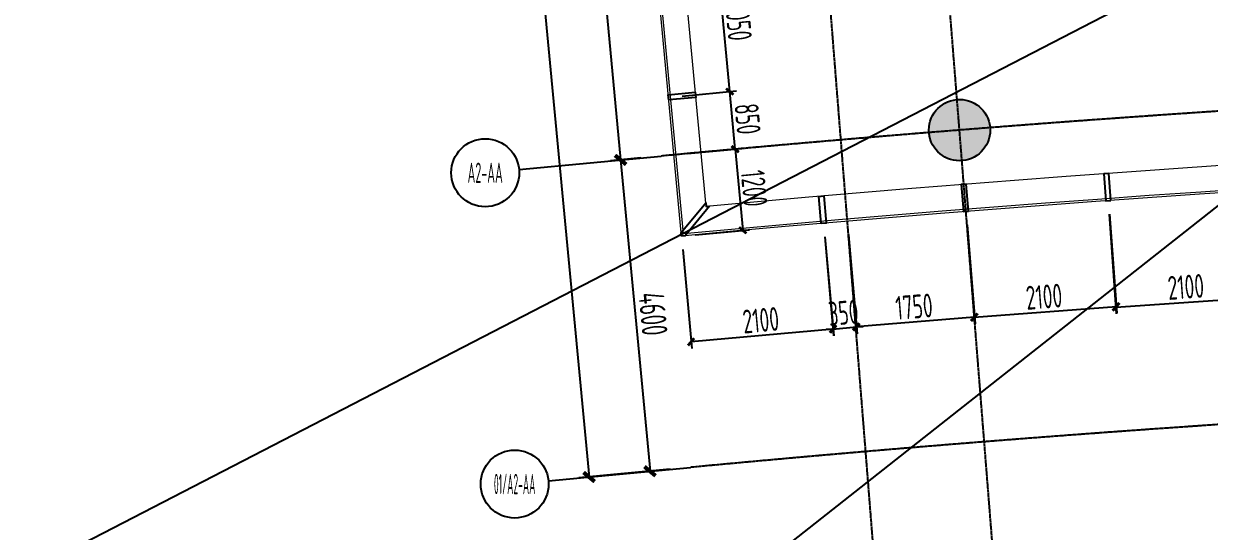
# Model space of a CAD drawing. Header units: millimetres. Extents: x 11515858 to 24947533, y -12764720 to -6305528.
# Drawn here: x 11741676 to 11759115, y -6407306 to -6399838 of the extents above; entities that cross this region are included whole.
import ezdxf
from ezdxf.enums import TextEntityAlignment as Align

# ---------------------------------------------------------------- set-up
doc = ezdxf.new("R2010")
doc.units = ezdxf.units.MM
doc.header["$LTSCALE"] = 10
for name, pattern in [('A2-RG-AXIS$0$CENTER', [2, 1.25, -0.25, 0.25, -0.25]), ('A2-RG-AXIS$0$DOTE', [2.42, 2, -0.2, 0.02, -0.2]), ('A2-RI-F3$0$HIDDEN', [0.375, 0.25, -0.125])]:
    doc.linetypes.add(name, pattern=pattern)
for name, color, linetype in [('A2-RB-F3$0$A-DIMS-100', 1, 'Continuous'), ('A2-RG-AXIS$0$A-AXIS', 1, 'Continuous'), ('A2-RG-AXIS$0$A-DIMS-100', 1, 'Continuous'), ('A2-RG-AXIS$0$A-GRID', 1, 'A2-RG-AXIS$0$CENTER'), ('A2-RG-AXIS$0$A-SYMB', 4, 'Continuous'), ('A2-RI-F3$0$an-wndw-mull-v', 3, 'Continuous'), ('A2-RS-F3$0$A-HATH-GRAY', 8, 'Continuous'), ('A2-RS-F3$0$A-WALL-CONC', 6, 'Continuous')]:
    doc.layers.add(name, color=color, linetype=linetype)
doc.layers.add('A2-RI-F3$0$A-GLAZ', color=140, linetype='Continuous', lineweight=5)
doc.styles.add('A2-RB-F3$0$XD2008', font='hzs.shx', dxfattribs={"width": 0.7, "bigfont": 'hztxt.shx'})
doc.styles.add('A2-RG-AXIS$0$ECADI', font='hzs.shx', dxfattribs={"width": 0.7, "bigfont": 'hztxt.shx'})
doc.styles.add('A2-RG-AXIS$0$XD2008', font='hzs.shx', dxfattribs={"width": 0.7, "bigfont": 'hztxt.shx'})
doc.dimstyles.new('A2-RB-F3$0$XD100$0', dxfattribs={"dimscale": 100, "dimtxt": 3.5, "dimasz": 1, "dimexe": 1, "dimexo": 2, "dimgap": 0.5, "dimtad": 1, "dimdec": 0, "dimdsep": 46, "dimtxsty": 'A2-RB-F3$0$XD2008', "dimblk1": 'A2-RB-F3$0$_ArchTick', "dimblk2": 'A2-RB-F3$0$_ArchTick', "dimsah": 1, "dimcen": 2.5, "dimclrt": 4, "dimaunit": 1, "dimadec": 0, "dimazin": 0, "dimtfac": 1, "dimtdec": 0, "dimtix": 1, "dimtmove": 1, "dimatfit": 3, "dimfxl": 0, "dimtolj": 1, "dimtzin": 0, "dimarcsym": 0})
doc.dimstyles.new('A2-RG-AXIS$0$XD150$0', dxfattribs={"dimscale": 150, "dimtxt": 2.5, "dimasz": 1, "dimexe": 1, "dimexo": 2, "dimgap": 0.5, "dimtad": 1, "dimdec": 0, "dimdsep": 46, "dimtxsty": 'A2-RG-AXIS$0$XD2008', "dimblk": 'A2-RG-AXIS$0$_ArchTick', "dimcen": 2.5, "dimclrt": 4, "dimaunit": 1, "dimadec": 0, "dimazin": 0, "dimtfac": 1, "dimtdec": 0, "dimtmove": 2, "dimatfit": 3, "dimfxl": 0, "dimtolj": 1, "dimtzin": 0, "dimarcsym": 0})

# ---------------------------------------------------------------- blocks, each defined once
blk = doc.blocks.new('A2-RG-AXIS$0$_ArchTick')
at = {"color": 0, "linetype": 'ByBlock', "const_width": 0.4}
blk.add_lwpolyline([(-0.5, -0.5), (0.5, 0.5)], dxfattribs=at)
blk = doc.blocks.new('*D526')
at = {"layer": 'A2-RG-AXIS$0$A-DIMS-100', "color": 0, "lineweight": -2, "ltscale": 3, "transparency": 16777216}
for p, q in [((11750084, -6394746), (11749636, -6394788)), ((11749786, -6394774), (11750455, -6401842)), ((11750753, -6401814), (11750305, -6401857))]:
    blk.add_line(p, q, dxfattribs=at)
at = {"layer": 'Defpoints', "color": 0, "ltscale": 3, "transparency": 16777216}
for p in [(11750383, -6394717), (11750455, -6401842), (11751052, -6401786)]:
    blk.add_point(p, dxfattribs=at)
at = {"layer": 'A2-RG-AXIS$0$A-DIMS-100', "color": 0, "lineweight": -2, "ltscale": 3, "transparency": 16777216, "xscale": 150, "yscale": 150, "zscale": 150}
for p, rotation in [((11749786, -6394774), 95.40764194036541), ((11750455, -6401842), 275.4076419403654)]:
    blk.add_blockref('A2-RG-AXIS$0$_ArchTick', p, dxfattribs=dict(at, rotation=rotation))
at = {"layer": 'A2-RG-AXIS$0$A-DIMS-100', "color": 4, "ltscale": 3, "transparency": 16777216, "insert": (11750382, -6398283), "char_height": 375, "attachment_point": 5, "rotation": 275.4076, "style": 'A2-RG-AXIS$0$XD2008'}
blk.add_mtext('\\A1;7100', dxfattribs=at)
blk = doc.blocks.new('*D527')
at = {"layer": 'A2-RG-AXIS$0$A-DIMS-100', "color": 0, "lineweight": -2, "ltscale": 3, "transparency": 16777216}
for p, q in [((11750753, -6401814), (11750305, -6401857)), ((11750455, -6401842), (11750888, -6406422)), ((11751187, -6406394), (11750739, -6406436))]:
    blk.add_line(p, q, dxfattribs=at)
at = {"layer": 'Defpoints', "color": 0, "ltscale": 3, "transparency": 16777216}
for p in [(11751052, -6401786), (11750888, -6406422), (11751486, -6406365)]:
    blk.add_point(p, dxfattribs=at)
at = {"layer": 'A2-RG-AXIS$0$A-DIMS-100', "color": 0, "lineweight": -2, "ltscale": 3, "transparency": 16777216, "xscale": 150, "yscale": 150, "zscale": 150}
for p, rotation in [((11750455, -6401842), 95.40764194036541), ((11750888, -6406422), 275.4076419403654)]:
    blk.add_blockref('A2-RG-AXIS$0$_ArchTick', p, dxfattribs=dict(at, rotation=rotation))
at = {"layer": 'A2-RG-AXIS$0$A-DIMS-100', "color": 4, "ltscale": 3, "transparency": 16777216, "insert": (11750933, -6404107), "char_height": 375, "attachment_point": 5, "rotation": 275.4076, "style": 'A2-RG-AXIS$0$XD2008'}
blk.add_mtext('\\A1;4600', dxfattribs=at)
blk = doc.blocks.new('*D528')
at = {"layer": 'A2-RG-AXIS$0$A-DIMS-100', "color": 0, "lineweight": -2, "ltscale": 3, "transparency": 16777216}
for p, q in [((11747964, -6372346), (11746620, -6372473)), ((11746769, -6372459), (11749992, -6406507)), ((11751187, -6406394), (11749843, -6406521))]:
    blk.add_line(p, q, dxfattribs=at)
at = {"layer": 'Defpoints', "color": 0, "ltscale": 3, "transparency": 16777216}
for p in [(11748263, -6372318), (11751486, -6406365), (11749992, -6406507)]:
    blk.add_point(p, dxfattribs=at)
at = {"layer": 'A2-RG-AXIS$0$A-DIMS-100', "color": 0, "lineweight": -2, "ltscale": 3, "transparency": 16777216, "xscale": 150, "yscale": 150, "zscale": 150}
for p, rotation in [((11746769, -6372459), 95.40764197918442), ((11749992, -6406507), 275.4076419791845)]:
    blk.add_blockref('A2-RG-AXIS$0$_ArchTick', p, dxfattribs=dict(at, rotation=rotation))
at = {"layer": 'A2-RG-AXIS$0$A-DIMS-100', "color": 4, "ltscale": 3, "transparency": 16777216, "insert": (11748642, -6389458), "char_height": 375, "attachment_point": 5, "rotation": 275.4076, "style": 'A2-RG-AXIS$0$XD2008'}
blk.add_mtext('\\A1;34200', dxfattribs=at)
blk = doc.blocks.new('A2-RG-AXIS$0$ECADI-TAG-GRID')
at = {"color": 13}
blk.add_circle((0, 0), 5, dxfattribs=at)
at = {"style": 'A2-RG-AXIS$0$ECADI', "width": 0.7}
blk.add_attdef('GRID', text='', height=5, dxfattribs=at).set_placement((0, 0), align=Align.MIDDLE)
blk = doc.blocks.new('A2-RB-F3$0$_ArchTick')
at = {"color": 0, "linetype": 'ByBlock', "const_width": 0.4}
blk.add_lwpolyline([(-0.5, -0.5), (0.5, 0.5)], dxfattribs=at)
blk = doc.blocks.new('*D680')
at = {"layer": 'A2-RB-F3$0$A-DIMS-100', "color": 0, "lineweight": -2, "transparency": 16777216}
for p, q in [((11753809, -6402943), (11753934, -6404399)), ((11753460, -6402973), (11753586, -6404429)), ((11753577, -6404330), (11753477, -6404338)), ((11753577, -6404330), (11753926, -6404300)), ((11753926, -6404300), (11754025, -6404291))]:
    blk.add_line(p, q, dxfattribs=at)
at = {"layer": 'Defpoints', "color": 0, "transparency": 16777216}
for p in [(11753443, -6402774), (11753792, -6402744), (11753926, -6404300)]:
    blk.add_point(p, dxfattribs=at)
at = {"layer": 'A2-RB-F3$0$A-DIMS-100', "color": 0, "lineweight": -2, "transparency": 16777216, "xscale": 100, "yscale": 100, "zscale": 100}
for p, rotation in [((11753577, -6404330), 4.921855596117819), ((11753926, -6404300), 184.9218555961178)]:
    blk.add_blockref('A2-RB-F3$0$_ArchTick', p, dxfattribs=dict(at, rotation=rotation))
at = {"layer": 'A2-RB-F3$0$A-DIMS-100', "color": 4, "transparency": 16777216, "insert": (11753732, -6404091), "char_height": 350, "attachment_point": 5, "rotation": 4.9219, "style": 'A2-RB-F3$0$XD2008'}
blk.add_mtext('\\A1;350', dxfattribs=at)
blk = doc.blocks.new('*D681')
at = {"layer": 'A2-RB-F3$0$A-DIMS-100', "color": 0, "lineweight": -2, "transparency": 16777216}
for p, q in [((11753461, -6402973), (11753593, -6404429)), ((11751370, -6403162), (11751501, -6404618)), ((11753584, -6404330), (11751492, -6404519))]:
    blk.add_line(p, q, dxfattribs=at)
at = {"layer": 'Defpoints', "color": 0, "transparency": 16777216}
for p in [(11753443, -6402774), (11751352, -6402963), (11751492, -6404519)]:
    blk.add_point(p, dxfattribs=at)
at = {"layer": 'A2-RB-F3$0$A-DIMS-100', "color": 0, "lineweight": -2, "transparency": 16777216, "xscale": 100, "yscale": 100, "zscale": 100}
for p, rotation in [((11753584, -6404330), 5.164572180118343), ((11751492, -6404519), 185.1645721801183)]:
    blk.add_blockref('A2-RB-F3$0$_ArchTick', p, dxfattribs=dict(at, rotation=rotation))
at = {"layer": 'A2-RB-F3$0$A-DIMS-100', "color": 4, "transparency": 16777216, "insert": (11752518, -6404200), "char_height": 350, "attachment_point": 5, "rotation": 5.1646, "style": 'A2-RB-F3$0$XD2008'}
blk.add_mtext('\\A1;2100', dxfattribs=at)
blk = doc.blocks.new('*D682')
at = {"layer": 'A2-RB-F3$0$A-DIMS-100', "color": 0, "lineweight": -2, "transparency": 16777216}
for p, q in [((11753808, -6402941), (11753926, -6404396)), ((11755552, -6402799), (11755670, -6404254)), ((11755662, -6404154), (11753918, -6404296))]:
    blk.add_line(p, q, dxfattribs=at)
at = {"layer": 'Defpoints', "color": 0, "transparency": 16777216}
for p in [(11755536, -6402600), (11753792, -6402742), (11753918, -6404296)]:
    blk.add_point(p, dxfattribs=at)
at = {"layer": 'A2-RB-F3$0$A-DIMS-100', "color": 0, "lineweight": -2, "transparency": 16777216, "xscale": 100, "yscale": 100, "zscale": 100}
for p, rotation in [((11755662, -6404154), 4.650012350388719), ((11753918, -6404296), 184.6500123503887)]:
    blk.add_blockref('A2-RB-F3$0$_ArchTick', p, dxfattribs=dict(at, rotation=rotation))
at = {"layer": 'A2-RB-F3$0$A-DIMS-100', "color": 4, "transparency": 16777216, "insert": (11754772, -6404001), "char_height": 350, "attachment_point": 5, "rotation": 4.65, "style": 'A2-RB-F3$0$XD2008'}
blk.add_mtext('\\A1;1750', dxfattribs=at)
blk = doc.blocks.new('*D683')
at = {"layer": 'A2-RB-F3$0$A-DIMS-100', "color": 0, "lineweight": -2, "transparency": 16777216}
for p, q in [((11757645, -6402641), (11757755, -6404099)), ((11755551, -6402799), (11755661, -6404258)), ((11755654, -6404158), (11757748, -6404000))]:
    blk.add_line(p, q, dxfattribs=at)
at = {"layer": 'Defpoints', "color": 0, "transparency": 16777216}
for p in [(11755536, -6402600), (11757630, -6402442), (11757748, -6404000)]:
    blk.add_point(p, dxfattribs=at)
at = {"layer": 'A2-RB-F3$0$A-DIMS-100', "color": 0, "lineweight": -2, "transparency": 16777216, "xscale": 100, "yscale": 100, "zscale": 100}
for p, rotation in [((11757748, -6404000), 4.324047088442125), ((11755654, -6404158), 184.3240470884421)]:
    blk.add_blockref('A2-RB-F3$0$_ArchTick', p, dxfattribs=dict(at, rotation=rotation))
at = {"layer": 'A2-RB-F3$0$A-DIMS-100', "color": 4, "transparency": 16777216, "insert": (11756684, -6403854), "char_height": 350, "attachment_point": 5, "rotation": 4.324, "style": 'A2-RB-F3$0$XD2008'}
blk.add_mtext('\\A1;2100', dxfattribs=at)
blk = doc.blocks.new('*D684')
at = {"layer": 'A2-RB-F3$0$A-DIMS-100', "color": 0, "lineweight": -2, "transparency": 16777216}
for p, q in [((11759739, -6402496), (11759840, -6403962)), ((11757644, -6402641), (11757745, -6404107)), ((11757738, -6404007), (11759833, -6403862))]:
    blk.add_line(p, q, dxfattribs=at)
at = {"layer": 'Defpoints', "color": 0, "transparency": 16777216}
for p in [(11759725, -6402297), (11757630, -6402442), (11759833, -6403862)]:
    blk.add_point(p, dxfattribs=at)
at = {"layer": 'A2-RB-F3$0$A-DIMS-100', "color": 0, "lineweight": -2, "transparency": 16777216, "xscale": 100, "yscale": 100, "zscale": 100}
for p, rotation in [((11759833, -6403862), 3.949795581871194), ((11757738, -6404007), 183.9497955818712)]:
    blk.add_blockref('A2-RB-F3$0$_ArchTick', p, dxfattribs=dict(at, rotation=rotation))
at = {"layer": 'A2-RB-F3$0$A-DIMS-100', "color": 4, "transparency": 16777216, "insert": (11758770, -6403710), "char_height": 350, "attachment_point": 5, "rotation": 3.9498, "style": 'A2-RB-F3$0$XD2008'}
blk.add_mtext('\\A1;2100', dxfattribs=at)
blk = doc.blocks.new('*D1004')
at = {"layer": 'A2-RB-F3$0$A-DIMS-100', "color": 0, "lineweight": -2, "transparency": 16777216}
for p, q in [((11751359, -6400903), (11752160, -6400828)), ((11752140, -6401683), (11752061, -6400837)), ((11751438, -6401749), (11752240, -6401674))]:
    blk.add_line(p, q, dxfattribs=at)
at = {"layer": 'Defpoints', "color": 0, "transparency": 16777216}
for p in [(11752061, -6400837), (11751160, -6400922), (11751239, -6401768)]:
    blk.add_point(p, dxfattribs=at)
at = {"layer": 'A2-RB-F3$0$A-DIMS-100', "color": 0, "lineweight": -2, "transparency": 16777216, "xscale": 100, "yscale": 100, "zscale": 100}
for p, rotation in [((11752061, -6400837), 95.37093736246693), ((11752140, -6401683), 275.3709373624669)]:
    blk.add_blockref('A2-RB-F3$0$_ArchTick', p, dxfattribs=dict(at, rotation=rotation))
at = {"layer": 'A2-RB-F3$0$A-DIMS-100', "color": 4, "transparency": 16777216, "insert": (11752324, -6401239), "char_height": 350, "attachment_point": 5, "rotation": 275.3709, "style": 'A2-RB-F3$0$XD2008'}
blk.add_mtext('\\A1;850', dxfattribs=at)
blk = doc.blocks.new('*D1005')
at = {"layer": 'A2-RB-F3$0$A-DIMS-100', "color": 0, "lineweight": -2, "transparency": 16777216}
for p, q in [((11751167, -6398862), (11751968, -6398787)), ((11752061, -6400837), (11751869, -6398796)), ((11751359, -6400903), (11752160, -6400828))]:
    blk.add_line(p, q, dxfattribs=at)
at = {"layer": 'Defpoints', "color": 0, "transparency": 16777216}
for p in [(11750968, -6398881), (11751869, -6398796), (11751160, -6400922)]:
    blk.add_point(p, dxfattribs=at)
at = {"layer": 'A2-RB-F3$0$A-DIMS-100', "color": 0, "lineweight": -2, "transparency": 16777216, "xscale": 100, "yscale": 100, "zscale": 100}
for p, rotation in [((11751869, -6398796), 95.37101328436799), ((11752061, -6400837), 275.371013284368)]:
    blk.add_blockref('A2-RB-F3$0$_ArchTick', p, dxfattribs=dict(at, rotation=rotation))
at = {"layer": 'A2-RB-F3$0$A-DIMS-100', "color": 4, "transparency": 16777216, "insert": (11752189, -6399796), "char_height": 350, "attachment_point": 5, "rotation": 275.371, "style": 'A2-RB-F3$0$XD2008'}
blk.add_mtext('\\A1;2050', dxfattribs=at)
blk = doc.blocks.new('*D1008')
at = {"layer": 'A2-RB-F3$0$A-DIMS-100', "color": 0, "lineweight": -2, "transparency": 16777216}
for p, q in [((11751438, -6401749), (11752240, -6401674)), ((11752140, -6401684), (11752252, -6402878)), ((11751551, -6402944), (11752352, -6402869))]:
    blk.add_line(p, q, dxfattribs=at)
at = {"layer": 'Defpoints', "color": 0, "transparency": 16777216}
for p in [(11751239, -6401768), (11752252, -6402878), (11751351, -6402963)]:
    blk.add_point(p, dxfattribs=at)
at = {"layer": 'A2-RB-F3$0$A-DIMS-100', "color": 0, "lineweight": -2, "transparency": 16777216, "xscale": 100, "yscale": 100, "zscale": 100}
for p, rotation in [((11752140, -6401684), 95.36578010055658), ((11752252, -6402878), 275.3657801005566)]:
    blk.add_blockref('A2-RB-F3$0$_ArchTick', p, dxfattribs=dict(at, rotation=rotation))
at = {"layer": 'A2-RB-F3$0$A-DIMS-100', "color": 4, "transparency": 16777216, "insert": (11752420, -6402260), "char_height": 350, "attachment_point": 5, "rotation": 275.3658, "style": 'A2-RB-F3$0$XD2008'}
blk.add_mtext('\\A1;1200', dxfattribs=at)
blk = doc.blocks.new('A2-RI-F3$0$5yrthfh')
at = {"layer": 'A2-RI-F3$0$an-wndw-mull-v'}
blk.add_lwpolyline([(3, -37), (402, -3), (396, 71), (-3, 37), (3, -37)], close=True, dxfattribs=at)
blk = doc.blocks.new('A2-RI-F3$0$A$C047A065C')
at = {"layer": 'A2-RI-F3$0$an-wndw-mull-v'}
for points in [[(-4284, 519), (-3886, 556), (-3879, 482), (-4277, 444), (-4284, 519)], [(-2035, -1374), (-2070, -975), (-1995, -969), (-1960, -1367), (-2035, -1374)], [(-4089, -1559), (-4094, -1507), (-3733, -1071), (-3728, -1124), (-3675, -1119), (-4036, -1554)]]:
    blk.add_lwpolyline(points, close=True, dxfattribs=at)
for p, rotation in [((2189, -1038), 89.31073248426743), ((95, -1196), 89.70973709247806)]:
    blk.add_blockref('A2-RI-F3$0$5yrthfh', p, dxfattribs=dict(rotation=rotation))
blk = doc.blocks.new('A2-RS-F3')
at = {"layer": 'A2-RS-F3$0$A-HATH-GRAY', "ltscale": 3}
h = blk.add_hatch(color=256, dxfattribs=at)
h.paths.add_polyline_path([(11780371, -6378133), (11781371, -6378140), (11781380, -6376840), (11780380, -6376833)])
h.paths.add_polyline_path([(11771295, -6378216), (11772295, -6378194), (11772267, -6376895), (11771267, -6376916)])
h.paths.add_polyline_path([(11789445, -6378310), (11790445, -6378346), (11790491, -6377046), (11789491, -6377011)])
h.paths.add_polyline_path([(11794061, -6377996), (11794660, -6378034), (11794711, -6377236), (11794112, -6377197)])
h.paths.add_polyline_path([(11762226, -6378560), (11763225, -6378509), (11763159, -6377211), (11762160, -6377261)])
h.paths.add_polyline_path([(11756038, -6378647), (11756835, -6378584), (11756756, -6377587), (11755959, -6377650)])
h.paths.add_polyline_path([(11801644, -6378462), (11802243, -6378500), (11802294, -6377702), (11801696, -6377663)])
h.paths.add_polyline_path([(11751541, -6379499), (11752339, -6379435), (11752220, -6377940), (11751422, -6378003)])
h.paths.add_polyline_path([(11807664, -6379406), (11808460, -6379480), (11808572, -6378285), (11807775, -6378211)])
h.paths.add_polyline_path([(11816585, -6380403), (11817577, -6380525), (11817736, -6379235), (11816743, -6379113)])
h.paths.add_polyline_path([(11825579, -6381619), (11826568, -6381768), (11826763, -6380483), (11825774, -6380333)])
h.paths.add_polyline_path([(11793833, -6381539), (11794432, -6381577), (11794483, -6380779), (11793885, -6380740)])
h.paths.add_polyline_path([(11801417, -6382005), (11802015, -6382043), (11802067, -6381245), (11801468, -6381206)])
h.paths.add_polyline_path([(11834536, -6383085), (11835520, -6383263), (11835752, -6381984), (11834768, -6381806)])
h.paths.add_polyline_path([(11843442, -6384837), (11844420, -6385043), (11844688, -6383771), (11843710, -6383565)])
h.paths.add_polyline_path([(11849707, -6386048), (11850486, -6386227), (11850721, -6385255), (11849941, -6385076)])
h.paths.add_polyline_path([(11756683, -6386772), (11757481, -6386706), (11757402, -6385711), (11756605, -6385775)])
h.paths.add_polyline_path([(11752168, -6387374), (11752965, -6387310), (11752846, -6385815), (11752049, -6385879)])
h.paths.add_polyline_path([(11854132, -6387107), (11854912, -6387286), (11855146, -6386314), (11854366, -6386134)])
h.paths.add_polyline_path([(11793236, -6390821), (11793835, -6390859), (11793887, -6390061), (11793288, -6390022)])
h.paths.add_polyline_path([(11800820, -6391286), (11801419, -6391324), (11801470, -6390526), (11800871, -6390487)])
h.paths.add_polyline_path([(11847832, -6393825), (11848612, -6394005), (11848846, -6393033), (11848067, -6392853)])
h.paths.add_polyline_path([(11780263, -6394032), (11781263, -6394039), (11781272, -6392739), (11780272, -6392732)])
h.paths.add_polyline_path([(11771644, -6394112), (11772644, -6394090), (11772615, -6392791), (11771616, -6392812)])
h.paths.add_polyline_path([(11788881, -6394200), (11789880, -6394236), (11789926, -6392936), (11788927, -6392901)])
h.paths.add_polyline_path([(11793009, -6394364), (11793607, -6394402), (11793659, -6393604), (11793060, -6393565)])
h.paths.add_polyline_path([(11763031, -6394440), (11764030, -6394389), (11763964, -6393090), (11762965, -6393141)])
h.paths.add_polyline_path([(11757323, -6394797), (11758120, -6394731), (11758041, -6393736), (11757243, -6393800)])
h.paths.add_polyline_path([(11800592, -6394829), (11801191, -6394867), (11801242, -6394069), (11800643, -6394030)])
h.paths.add_polyline_path([(11852257, -6394884), (11853037, -6395064), (11853271, -6394091), (11852492, -6393912)])
h.paths.add_polyline_path([(11752786, -6395149), (11753584, -6395086), (11753465, -6393591), (11752667, -6393654)])
h.paths.add_polyline_path([(11806189, -6395237), (11806985, -6395311), (11807096, -6394116), (11806300, -6394042)])
h.paths.add_polyline_path([(11814656, -6396186), (11815648, -6396307), (11815806, -6395017), (11814813, -6394896)])
h.paths.add_polyline_path([(11823198, -6397340), (11824186, -6397490), (11824381, -6396205), (11823392, -6396055)])
h.paths.add_polyline_path([(11831682, -6398729), (11832663, -6398921), (11832913, -6397645), (11831931, -6397453)])
h.paths.add_polyline_path([(11840164, -6400383), (11841142, -6400589), (11841411, -6399317), (11840432, -6399110)])
edge = h.paths.add_edge_path()
edge.add_arc((11780719, -6400485), 450, 0, 360)
edge = h.paths.add_edge_path()
edge.add_arc((11772286, -6400549), 450, 0, 360)
edge = h.paths.add_edge_path()
edge.add_arc((11789152, -6400664), 450, 0, 360)
edge = h.paths.add_edge_path()
edge.add_arc((11763857, -6400856), 450, 0, 360)
h.paths.add_polyline_path([(11845946, -6401652), (11846725, -6401831), (11846960, -6400859), (11846180, -6400679)])
edge = h.paths.add_edge_path()
edge.add_arc((11797576, -6401084), 450, 0, 360)
edge = h.paths.add_edge_path()
edge.add_arc((11755441, -6401404), 451, 0, 360)
edge = h.paths.add_edge_path()
edge.add_arc((11805984, -6401746), 450, 0, 360)
h.paths.add_polyline_path([(11850371, -6402710), (11851151, -6402890), (11851385, -6401917), (11850605, -6401738)])
edge = h.paths.add_edge_path()
edge.add_arc((11814369, -6402649), 450, 0, 360)
edge = h.paths.add_edge_path()
edge.add_arc((11822726, -6403793), 450, 0, 360)
edge = h.paths.add_edge_path()
edge.add_arc((11831046, -6405176), 450, 0, 360)
edge = h.paths.add_edge_path()
edge.add_arc((11839323, -6406797), 451, 0, 360)
edge = h.paths.add_edge_path()
edge.add_arc((11847549, -6408655), 451, 0, 360)
at = {"layer": 'A2-RS-F3$0$A-WALL-CONC'}
blk.add_circle((11755441, -6401404), 451, dxfattribs=at)
blk = doc.blocks.new('A2-RG-AXIS')
at = {"layer": 'A2-RG-AXIS$0$A-AXIS', "ltscale": 3}
for p, q in [((11748961.4, -6401983.8), (11751052.1, -6401785.8)), ((11749394.9, -6406563.3), (11751485.6, -6406365.4))]:
    blk.add_line(p, q, dxfattribs=at)
at = {"layer": 'A2-RG-AXIS$0$A-GRID', "linetype": 'A2-RG-AXIS$0$DOTE'}
for p, q in [((11756043.3, -6408979.7), (11752855.5, -6368906.3)), ((11754299.2, -6409123.8), (11751111, -6369045.1))]:
    blk.add_line(p, q, dxfattribs=at)
for radius, start, end in [(300800, 75.589285, 95.407644), (293700, 75.589281, 95.407645), (289100, 75.589281, 95.407645)]:
    blk.add_arc((11778730.7, -6694178.7), radius, start, end, dxfattribs=at)
at = {"layer": 'A2-RG-AXIS$0$A-SYMB'}
ref = blk.add_blockref('A2-RG-AXIS$0$ECADI-TAG-GRID', (11748463.7, -6402030.9), dxfattribs=dict(at, xscale=100, yscale=100, zscale=100))
ref.add_attrib('GRID', 'A2-AA', dxfattribs={"layer": '0', "extrusion": (0, 0, -1), "height": 300, "style": 'A2-RG-AXIS$0$ECADI', "text_generation_flag": 2, "width": 0.5}).set_placement((-11748463.7, -6402030.9), align=Align.MIDDLE)
ref = blk.add_blockref('A2-RG-AXIS$0$ECADI-TAG-GRID', (11748897.2, -6406610.4), dxfattribs=dict(at, xscale=100, yscale=100, zscale=100))
ref.add_attrib('GRID', '01/A2-AA', dxfattribs={"layer": '0', "extrusion": (0, 0, -1), "height": 300, "style": 'A2-RG-AXIS$0$ECADI', "text_generation_flag": 2, "width": 0.4}).set_placement((-11748897.2, -6406610.4), align=Align.MIDDLE)
at = {"layer": 'A2-RG-AXIS$0$A-DIMS-100', "ltscale": 3}
dim = blk.add_aligned_dim(p1=(11748262.6, -6372317.6), p2=(11751485.6, -6406365.4), distance=-1500, dimstyle='A2-RG-AXIS$0$XD150$0', dxfattribs=at)
dim.commit()
dim.dimension.update_dxf_attribs({"geometry": '*D528', "text_midpoint": (11748642.1, -6389458.1)})
for base, p1, p2, picture, middle in [((11750454.8, -6401842.4), (11750383, -6394717.5), (11751052.1, -6401785.8), '*D526', (11750381.5, -6398283.5)), ((11750888.3, -6406421.9), (11751052.1, -6401785.8), (11751485.6, -6406365.4), '*D527', (11750932.8, -6404107.4))]:
    dim = blk.add_linear_dim(base=base, p1=p1, p2=p2, angle=95.40764, dimstyle='A2-RG-AXIS$0$XD150$0', dxfattribs=at)
    dim.commit()
    dim.dimension.update_dxf_attribs({"geometry": picture, "text_midpoint": middle})
blk = doc.blocks.new('A2-RB-F3')
at = {"layer": 'A2-RB-F3$0$A-DIMS-100'}
for p1, p2, distance, picture, middle in [((11751159.7, -6400921.9), (11750967.8, -6398880.9), -904.9, '*D1005', (11752188.7, -6399795.7)), ((11751239.2, -6401768.2), (11751159.7, -6400921.9), -904.9, '*D1004', (11752324.4, -6401239.3)), ((11751239.2, -6401768.2), (11751351.4, -6402962.9), 904.9, '*D1008', (11752420.2, -6402259.9)), ((11757629.7, -6402441.5), (11759724.8, -6402296.8), -1569.4, '*D684', (11758769.9, -6403710.3)), ((11755535.8, -6402599.8), (11753791.5, -6402741.7), 1559.6, '*D682', (11754771.9, -6404001)), ((11755535.8, -6402599.8), (11757629.7, -6402441.5), -1562.5, '*D683', (11756683.6, -6403854.4)), ((11753443, -6402773.9), (11751351.5, -6402962.9), 1562.3, '*D681', (11752517.6, -6404200.3)), ((11753443, -6402773.9), (11753791.7, -6402743.8), -1561.6, '*D680', (11753732, -6404090.5))]:
    dim = blk.add_aligned_dim(p1=p1, p2=p2, distance=distance, dimstyle='A2-RB-F3$0$XD100$0', dxfattribs=at)
    dim.commit()
    dim.dimension.update_dxf_attribs({"geometry": picture, "text_midpoint": middle})
blk = doc.blocks.new('A2-RI-F3')
at = {"layer": 'A2-RI-F3$0$A-GLAZ'}
for p, q in [((11751351.5, -6402963), (11750584, -6394798.9)), ((11751378.6, -6402930.3), (11750616.7, -6394826)), ((11751712.4, -6402527.5), (11751019.7, -6395160))]:
    blk.add_line(p, q, dxfattribs=at)
for radius, start, end in [(292900, 76.321235, 95.292728), (292500, 76.242989, 95.370975), (292530, 76.248865, 95.365099)]:
    blk.add_arc((11778730.7, -6694178.7), radius, start, end, dxfattribs=at)
at = {"layer": 'Defpoints', "color": 3}
for p, q in [((11767209.5, -6394745), (11732869.5, -6412486)), ((11769256.7, -6394617.2), (11742984, -6415329.5))]:
    blk.add_line(p, q, dxfattribs=at)
at = {"linetype": 'A2-RI-F3$0$HIDDEN', "ltscale": 3}
blk.add_blockref('A2-RG-AXIS', (0, 0), dxfattribs=at)
blk.add_blockref('A2-RI-F3$0$A$C047A065C', (11755440.6, -6401403.6))

msp = doc.modelspace()

# ---------------------------------------------------------------- block references
for name in ['A2-RB-F3', 'A2-RI-F3', 'A2-RG-AXIS', 'A2-RS-F3']:
    msp.add_blockref(name, (0, 0))

doc.saveas('drawing.dxf')
